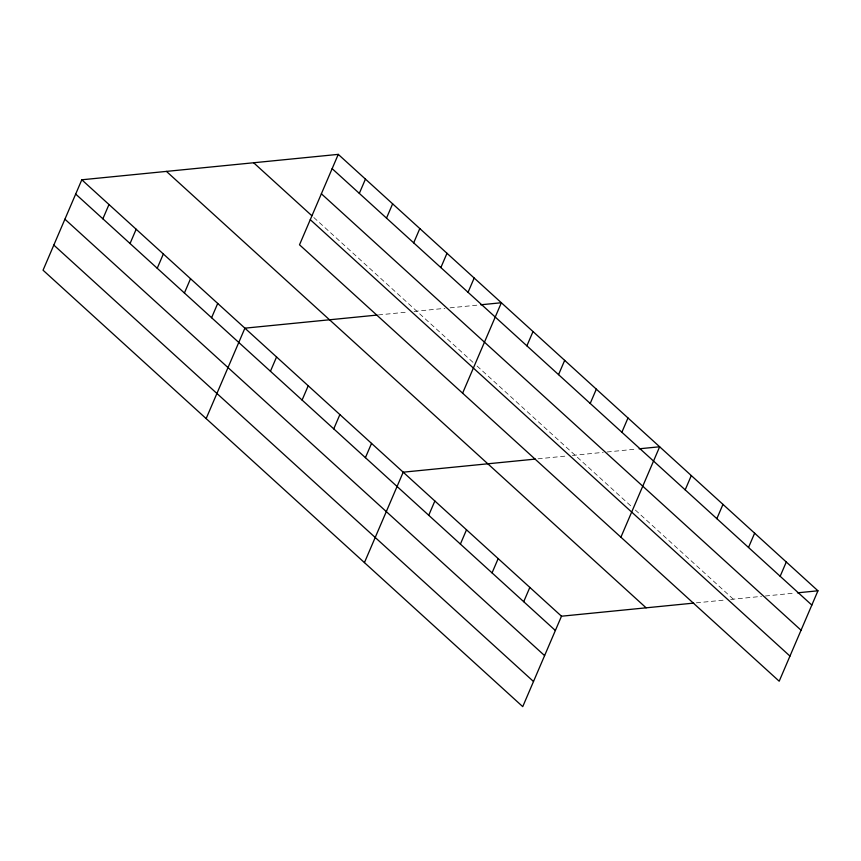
<?xml version="1.0" encoding="UTF-8"?>
<svg xmlns="http://www.w3.org/2000/svg" width="861" height="861" viewBox="0 0 861 861"><rect width="100%" height="100%" fill="white"/><g stroke="black" fill="none" stroke-linecap="round" stroke-linejoin="round"><path stroke-width="0.65" stroke-dasharray="4.3 3.23" d="M378.409 314.932L407.479 312.059M414.087 311.402L444.933 308.346M450.066 307.84L479.555 304.912M538.028 458.827L567.098 455.943M572.382 455.426L603.227 452.369M607.08 451.982L636.57 449.065M696.323 602.851L725.392 599.966M730.677 599.439L761.533 596.382M765.375 596.006L794.864 593.078M313.824 217.521L473.12 362.449M477.08 366.043L631.414 506.462M635.375 510.067L733.324 599.181"/><path stroke-width="1.29" d="M338.265 154.367L299.51 244.793L779.194 681.212L817.95 590.797L338.265 154.367L81.806 179.788L43.05 270.203L522.735 706.633L561.49 616.207L693.686 603.109M102.868 218.802L108.992 204.509M130.043 243.534L136.167 229.241M157.229 268.266L163.353 253.973M184.415 292.998L190.539 278.706M211.591 317.72L217.715 303.438M206.145 418.586L244.901 328.17L377.086 315.072M270.44 371.263L276.564 356.971M359.317 193.391L365.441 179.099M302.093 400.064L308.216 385.771M386.503 218.113L392.627 203.831M333.756 428.864L339.88 414.582M413.689 242.845L419.813 228.563M440.864 267.577L446.988 253.295M365.419 457.675L371.543 443.383M468.05 292.31L474.174 278.028M364.44 562.61L403.196 472.183L535.391 459.085M462.605 393.176L501.36 302.749L480.836 304.783M428.735 515.276L434.859 500.994M526.889 345.842L533.013 331.56M460.398 544.087L466.511 529.795M558.552 374.653L564.676 360.361M492.051 572.888L498.175 558.595M590.205 403.454L596.329 389.161M523.714 601.688L529.838 587.406M621.868 432.254L627.992 417.972M620.899 537.199L659.655 446.773L639.131 448.807M685.184 489.866L691.308 475.573M716.847 518.666L722.971 504.385M748.51 547.478L754.634 533.185M780.163 576.278L786.287 561.985M797.437 592.831L817.95 590.797M332.142 168.659L811.826 605.079M321.368 193.779L801.053 630.209M253.629 162.751L311.876 215.745M310.272 219.663L789.967 656.093M166.431 171.393L646.127 607.823M81.806 179.788L561.49 616.207M75.682 194.069L555.367 630.5M64.909 219.2L544.604 655.619M53.823 245.084L533.508 681.503"/></g></svg>
